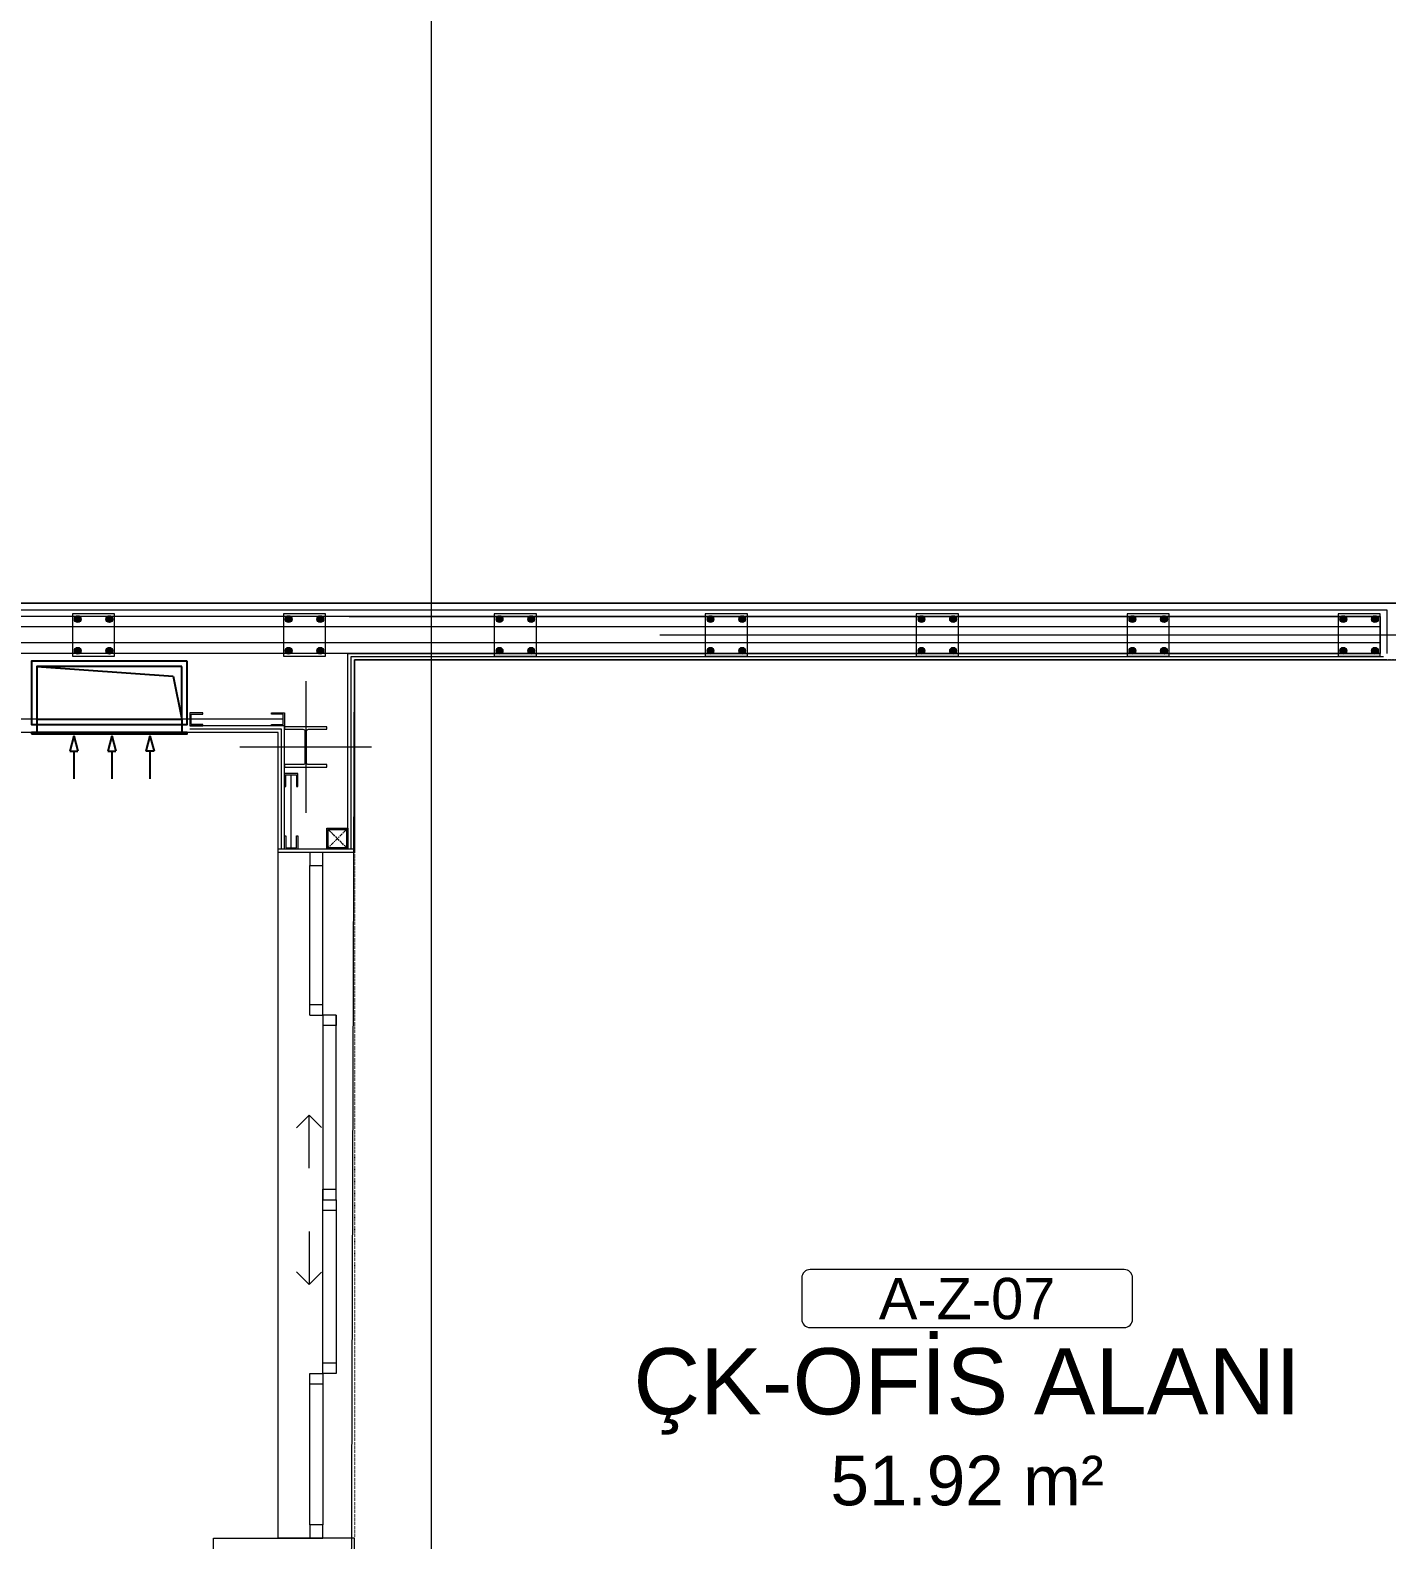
# Model space of a CAD drawing. Header units: centimetres. Extents: x 405464 to 563355, y 50011 to 66875.
# Drawn here: x 513536 to 514051, y 55176 to 55749 of the extents above; entities that cross this region are included whole.
import ezdxf
from ezdxf.enums import TextEntityAlignment as Align

# ---------------------------------------------------------------- set-up
doc = ezdxf.new("R2010")
doc.units = ezdxf.units.CM
for name, pattern in [('CHAIN', [0.3543, 0.2362, -0.0295, 0.0591, -0.0295]), ('DASHDOT', [25.4, 12.7, -6.35, 0, -6.35]), ('DOT', [0.25, 0, -0.25]), ('M00$0$CENTER', [50.8, 31.75, -6.35, 6.35, -6.35])]:
    doc.linetypes.add(name, pattern=pattern)
doc.layers.get('0').update_dxf_attribs({"lineweight": 9})
doc.layers.add('-MH_Ad', color=1, linetype='Continuous', lineweight=9, true_color=0xff0000)
doc.layers.add('DV_alçıpanel_duvar_yeni', color=1, linetype='Continuous', lineweight=20, true_color=0xff0000)
for name, color, linetype, lineweight in [('0-KRCN-MİMARİ-220526', 8, 'Continuous', 9), ('A_Aks', 30, 'DASHDOT', 9), ('A_Pencere Doğrama-Ex', 140, 'Continuous', 15), ('D_Aluminyum', 140, 'Continuous', 18), ('D_Celik_Profil', 10, 'Continuous', 15), ('DV_akustik', 31, 'Continuous', 13), ('DV_Alcipan_Ylt', 93, 'BATTING', 9), ('G_0.09', 254, 'Continuous', 9), ('G_0.13', 145, 'Continuous', 13), ('M00$0$D_Merkez', 51, 'M00$0$CENTER', 13), ('M00$0$D_Profil', 155, 'Continuous', 15), ('M00_Mahal_No$0$MH_Alan', 51, 'Continuous', 9), ('M_DC', 130, 'Continuous', 15), ('MH_Alan', 51, 'Continuous', 9)]:
    doc.layers.add(name, color=color, linetype=linetype, lineweight=lineweight)
doc.layers.add('Em.K - FFU', color=2, linetype='Continuous')
doc.styles.add('M00_Mahal_No$0$Kalin01', font='swissk.ttf')
doc.styles.add('M00_Mahal_No$0$Normal', font='swiss.ttf')
doc.styles.add('MAHAL', font='swissc.ttf')
doc.linetypes.add('BATTING', pattern='A,0.0001,-0.1,[134,ltypeshp.shx,S=0.1,R=0,X=-0.1,Y=0],-0.2,[134,ltypeshp.shx,S=0.1,R=180,X=0.1,Y=0],-0.1', length=0.4001)

# ---------------------------------------------------------------- blocks, each defined once
blk = doc.blocks.new('1_etap')
at = {"color": 8}
for points in [[(-3336, 3192), (-3320, 3192), (-3320, 3208), (-3336, 3208)], [(-3256, 3192), (-3240, 3192), (-3240, 3208), (-3256, 3208)], [(-3176, 3192), (-3160, 3192), (-3160, 3208), (-3176, 3208)], [(-3096, 3192), (-3080, 3192), (-3080, 3208), (-3096, 3208)], [(-3016, 3192), (-3000, 3192), (-3000, 3208), (-3016, 3208)], [(-2936, 3192), (-2920, 3192), (-2920, 3208), (-2936, 3208)], [(-2856, 3192), (-2840, 3192), (-2840, 3208), (-2856, 3208)]]:
    blk.add_lwpolyline(points, close=True, dxfattribs=at)
at = {"color": 8, "ltscale": 40}
blk.add_lwpolyline([(-3231.52, 3118.75), (-3239.52, 3118.75), (-3239.52, 3126.75), (-3231.52, 3126.75)], close=True, dxfattribs=at)
at = {"layer": 'A_Aks', "color": 8, "ltscale": 10}
for points in [[(-3247.52, 3182.5), (-3247.52, 3132.5)], [(-3272.52, 3157.5), (-3222.52, 3157.5)]]:
    blk.add_lwpolyline(points, dxfattribs=at)
at = {"layer": 'D_Aluminyum', "color": 8}
for p, q in [((-3241.02, 3117.5), (-3246.02, 3117.5)), ((-3246.02, 3055.86), (-3246.02, 3112.5)), ((-3241.02, 3055.86), (-3241.02, 3112.5)), ((-3246.02, 3055.86), (-3246.02, 3059.86)), ((-3246.02, 3059.86), (-3241.02, 3059.86)), ((-3246.02, 3055.86), (-3241.02, 3055.86)), ((-3236.02, 3055.86), (-3241.02, 3055.86)), ((-3241.02, 3055.86), (-3241.02, 2985.78)), ((-3236.02, 3051.86), (-3241.02, 3051.86)), ((-3236.02, 2985.78), (-3236.02, 3055.86)), ((-3236.02, 3055.86), (-3236.02, 3051.86)), ((-3246.17, 3017.89), (-3250.97, 3013.1)), ((-3246.17, 2997.81), (-3246.17, 3017.89)), ((-3246.17, 3017.89), (-3241.56, 3013.27)), ((-3241.02, 2985.78), (-3241.02, 2989.78)), ((-3241.02, 2989.78), (-3236.02, 2989.78)), ((-3241.02, 2919.93), (-3241.02, 2985.78)), ((-3241.02, 2985.78), (-3236.02, 2985.78)), ((-3241.02, 2985.78), (-3236.02, 2985.78)), ((-3236.02, 2985.78), (-3236.02, 2919.93)), ((-3236.02, 2985.78), (-3236.02, 2981.78)), ((-3236.02, 2981.78), (-3241.02, 2981.78)), ((-3246.18, 2973.76), (-3246.18, 2953.68)), ((-3246.18, 2953.68), (-3250.97, 2958.47)), ((-3246.18, 2953.68), (-3241.56, 2958.3)), ((-3246.02, 2862.5), (-3246.02, 2919.93)), ((-3246.02, 2919.93), (-3241.02, 2919.93)), ((-3241.02, 2919.93), (-3241.02, 2923.93)), ((-3241.02, 2923.93), (-3236.02, 2923.93)), ((-3241.02, 2919.93), (-3241.02, 2862.5)), ((-3236.02, 2919.93), (-3241.02, 2919.93)), ((-3241.02, 2919.93), (-3241.02, 2915.93)), ((-3241.02, 2915.93), (-3246.02, 2915.93))]:
    blk.add_line(p, q, dxfattribs=at)
for points in [[(-3241.02, 3112.5), (-3241.02, 3117.5), (-3246.02, 3117.5), (-3246.02, 3112.5)], [(-3241.02, 2857.5), (-3241.02, 2862.5), (-3246.02, 2862.5), (-3246.02, 2857.5)]]:
    blk.add_lwpolyline(points, close=True, dxfattribs=at)
at = {"layer": 'D_Celik_Profil', "color": 8}
blk.add_lwpolyline([(-3255.52, 3150.8), (-3255.52, 3149.9), (-3239.52, 3149.9), (-3239.52, 3150.8), (-3246.47, 3150.8, -0.414214), (-3247.22, 3151.55), (-3247.22, 3163.45, -0.414214), (-3246.47, 3164.2), (-3239.52, 3164.2), (-3239.52, 3165.1), (-3255.52, 3165.1), (-3255.52, 3164.2), (-3248.57, 3164.2, -0.414214), (-3247.82, 3163.45), (-3247.82, 3151.55, -0.414214), (-3248.57, 3150.8)], format="xyb", close=True, dxfattribs=at)
at = {"layer": 'DV_akustik', "color": 8}
blk.add_line((-2834.04, 3212), (-3557, 3212), dxfattribs=at)
at = {"layer": 'DV_akustik', "color": 8, "linetype": 'BATTING', "ltscale": 5}
for p, q in [((-3559.5, 3209.5), (-2837.5, 3209.5)), ((-2837.5, 3209.5), (-2837.5, 3193))]:
    blk.add_line(p, q, dxfattribs=at)
at = {"layer": 'DV_Alcipan_Ylt', "color": 8, "ltscale": 5}
for p, q in [((-3256.02, 3168), (-3840.02, 3168)), ((-3253.02, 3119.25), (-3253.02, 3147))]:
    blk.add_line(p, q, dxfattribs=at)
at = {"layer": 'DV_alçıpanel_duvar_yeni', "color": 8}
for p, q in [((-3231.02, 3207), (-2840, 3207)), ((-2840, 3207), (-2840, 3193)), ((-3231.52, 3118.75), (-3231.52, 3193)), ((-3231.52, 3193), (-2840, 3193)), ((-3230.27, 3118.75), (-3230.27, 3191.75)), ((-3230.27, 3191.75), (-2838.75, 3191.75)), ((-2837.5, 3190.5), (-3229.02, 3190.5)), ((-3229.02, 3190.5), (-3229.02, 3117.5)), ((-3255.52, 3165.5), (-3291.52, 3165.5)), ((-3256.77, 3164.25), (-3291.52, 3164.25)), ((-3258.02, 3163), (-3291.52, 3163)), ((-3258.02, 3117.5), (-3258.02, 3163)), ((-3256.77, 3118.75), (-3256.77, 3164.25)), ((-3255.52, 3118.75), (-3255.52, 3165.5)), ((-3229.02, 3118.75), (-3258.02, 3118.75)), ((-3229.02, 3117.5), (-3258.02, 3117.5)), ((-3282.52, 2565.2), (-3282.52, 2857.5)), ((-3282.52, 2857.5), (-3246.02, 2857.5)), ((-3229.02, 2857.5), (-3258.02, 2857.5)), ((-3229.02, 2556), (-3229.02, 2857.5))]:
    blk.add_line(p, q, dxfattribs=at)
at = {"layer": 'DV_alçıpanel_duvar_yeni', "color": 8, "linetype": 'DOT'}
for p, q in [((-2577.5, 3190.5), (-2837.5, 3190.5)), ((-3258.02, 2857.5), (-3258.02, 3117.5)), ((-3229.02, 3117.5), (-3229.02, 2857.5))]:
    blk.add_line(p, q, dxfattribs=at)
at = {"layer": 'Em.K - FFU', "color": 8}
for p, q in [((-3349.52, 3188), (-3297.79, 3184.39)), ((-3297.79, 3184.39), (-3294.52, 3168)), ((-3349.52, 3168), (-3349.52, 3163)), ((-3294.52, 3168), (-3294.52, 3163)), ((-3351.52, 3163), (-3292.52, 3163)), ((-3351.52, 3162.5), (-3292.52, 3162.5)), ((-3335.45, 3161.68), (-3336.99, 3155.92)), ((-3335.45, 3161.68), (-3333.9, 3155.92)), ((-3321.02, 3161.68), (-3322.57, 3155.92)), ((-3321.02, 3161.68), (-3319.48, 3155.92)), ((-3306.6, 3161.68), (-3308.14, 3155.92)), ((-3306.6, 3161.68), (-3305.06, 3155.92)), ((-3336.99, 3155.92), (-3333.9, 3155.92)), ((-3335.45, 3155.92), (-3335.45, 3145.37)), ((-3322.57, 3155.92), (-3319.48, 3155.92)), ((-3321.02, 3155.92), (-3321.02, 3145.37)), ((-3305.06, 3155.92), (-3308.14, 3155.92)), ((-3306.6, 3155.92), (-3306.6, 3145.37))]:
    blk.add_line(p, q, dxfattribs=at)
for points in [[(-3292.52, 3190), (-3351.52, 3190), (-3351.52, 3166), (-3292.52, 3166)], [(-3294.52, 3188), (-3349.52, 3188), (-3349.52, 3168), (-3294.52, 3168)], [(-3351.52, 3162.5), (-3292.52, 3162.5), (-3292.52, 3163), (-3351.52, 3163)]]:
    blk.add_lwpolyline(points, close=True, dxfattribs=at)
at = {"layer": 'G_0.09', "color": 8}
for p, q in [((-3335.17, 3206), (-3334.59, 3207.01)), ((-3334.59, 3204.99), (-3335.17, 3206)), ((-3334.59, 3207.01), (-3333.41, 3207.01)), ((-3333.41, 3207.01), (-3332.83, 3206)), ((-3332.83, 3206), (-3333.41, 3204.99)), ((-3322.59, 3207.01), (-3323.17, 3206)), ((-3323.17, 3206), (-3322.59, 3204.99)), ((-3321.41, 3207.01), (-3322.59, 3207.01)), ((-3320.83, 3206), (-3321.41, 3207.01)), ((-3321.41, 3204.99), (-3320.83, 3206)), ((-3255.17, 3206), (-3254.59, 3207.01)), ((-3254.59, 3204.99), (-3255.17, 3206)), ((-3254.59, 3207.01), (-3253.41, 3207.01)), ((-3253.41, 3207.01), (-3252.83, 3206)), ((-3252.83, 3206), (-3253.41, 3204.99)), ((-3242.59, 3207.01), (-3243.17, 3206)), ((-3243.17, 3206), (-3242.59, 3204.99)), ((-3241.41, 3207.01), (-3242.59, 3207.01)), ((-3240.83, 3206), (-3241.41, 3207.01)), ((-3241.41, 3204.99), (-3240.83, 3206)), ((-3175.17, 3206), (-3174.59, 3207.01)), ((-3174.59, 3204.99), (-3175.17, 3206)), ((-3174.59, 3207.01), (-3173.41, 3207.01)), ((-3173.41, 3207.01), (-3172.83, 3206)), ((-3172.83, 3206), (-3173.41, 3204.99)), ((-3162.59, 3207.01), (-3163.17, 3206)), ((-3163.17, 3206), (-3162.59, 3204.99)), ((-3161.41, 3207.01), (-3162.59, 3207.01)), ((-3160.83, 3206), (-3161.41, 3207.01)), ((-3161.41, 3204.99), (-3160.83, 3206)), ((-3095.17, 3206), (-3094.59, 3207.01)), ((-3094.59, 3204.99), (-3095.17, 3206)), ((-3094.59, 3207.01), (-3093.41, 3207.01)), ((-3093.41, 3207.01), (-3092.83, 3206)), ((-3092.83, 3206), (-3093.41, 3204.99)), ((-3082.59, 3207.01), (-3083.17, 3206)), ((-3083.17, 3206), (-3082.59, 3204.99)), ((-3081.41, 3207.01), (-3082.59, 3207.01)), ((-3080.83, 3206), (-3081.41, 3207.01)), ((-3081.41, 3204.99), (-3080.83, 3206)), ((-3015.17, 3206), (-3014.59, 3207.01)), ((-3014.59, 3204.99), (-3015.17, 3206)), ((-3014.59, 3207.01), (-3013.41, 3207.01)), ((-3013.41, 3207.01), (-3012.83, 3206)), ((-3012.83, 3206), (-3013.41, 3204.99)), ((-3002.59, 3207.01), (-3003.17, 3206)), ((-3003.17, 3206), (-3002.59, 3204.99)), ((-3001.41, 3207.01), (-3002.59, 3207.01)), ((-3000.83, 3206), (-3001.41, 3207.01)), ((-3001.41, 3204.99), (-3000.83, 3206)), ((-2935.17, 3206), (-2934.59, 3207.01)), ((-2934.59, 3204.99), (-2935.17, 3206)), ((-2934.59, 3207.01), (-2933.41, 3207.01)), ((-2933.41, 3207.01), (-2932.83, 3206)), ((-2932.83, 3206), (-2933.41, 3204.99)), ((-2922.59, 3207.01), (-2923.17, 3206)), ((-2923.17, 3206), (-2922.59, 3204.99)), ((-2921.41, 3207.01), (-2922.59, 3207.01)), ((-2920.83, 3206), (-2921.41, 3207.01)), ((-2921.41, 3204.99), (-2920.83, 3206)), ((-2855.17, 3206), (-2854.59, 3207.01)), ((-2854.59, 3204.99), (-2855.17, 3206)), ((-2854.59, 3207.01), (-2853.41, 3207.01)), ((-2853.41, 3207.01), (-2852.83, 3206)), ((-2852.83, 3206), (-2853.41, 3204.99)), ((-2842.59, 3207.01), (-2843.17, 3206)), ((-2843.17, 3206), (-2842.59, 3204.99)), ((-2841.41, 3207.01), (-2842.59, 3207.01)), ((-2840.83, 3206), (-2841.41, 3207.01)), ((-2841.41, 3204.99), (-2840.83, 3206)), ((-3333.41, 3204.99), (-3334.59, 3204.99)), ((-3322.59, 3204.99), (-3321.41, 3204.99)), ((-3253.41, 3204.99), (-3254.59, 3204.99)), ((-3242.59, 3204.99), (-3241.41, 3204.99)), ((-3173.41, 3204.99), (-3174.59, 3204.99)), ((-3162.59, 3204.99), (-3161.41, 3204.99)), ((-3093.41, 3204.99), (-3094.59, 3204.99)), ((-3082.59, 3204.99), (-3081.41, 3204.99)), ((-3013.41, 3204.99), (-3014.59, 3204.99)), ((-3002.59, 3204.99), (-3001.41, 3204.99)), ((-2933.41, 3204.99), (-2934.59, 3204.99)), ((-2922.59, 3204.99), (-2921.41, 3204.99)), ((-2853.41, 3204.99), (-2854.59, 3204.99)), ((-2842.59, 3204.99), (-2841.41, 3204.99)), ((-3334.59, 3195.01), (-3335.17, 3194)), ((-3333.41, 3195.01), (-3334.59, 3195.01)), ((-3332.83, 3194), (-3333.41, 3195.01)), ((-3323.17, 3194), (-3322.59, 3195.01)), ((-3322.59, 3195.01), (-3321.41, 3195.01)), ((-3321.41, 3195.01), (-3320.83, 3194)), ((-3254.59, 3195.01), (-3255.17, 3194)), ((-3253.41, 3195.01), (-3254.59, 3195.01)), ((-3252.83, 3194), (-3253.41, 3195.01)), ((-3243.17, 3194), (-3242.59, 3195.01)), ((-3242.59, 3195.01), (-3241.41, 3195.01)), ((-3241.41, 3195.01), (-3240.83, 3194)), ((-3174.59, 3195.01), (-3175.17, 3194)), ((-3173.41, 3195.01), (-3174.59, 3195.01)), ((-3172.83, 3194), (-3173.41, 3195.01)), ((-3163.17, 3194), (-3162.59, 3195.01)), ((-3162.59, 3195.01), (-3161.41, 3195.01)), ((-3161.41, 3195.01), (-3160.83, 3194)), ((-3094.59, 3195.01), (-3095.17, 3194)), ((-3093.41, 3195.01), (-3094.59, 3195.01)), ((-3092.83, 3194), (-3093.41, 3195.01)), ((-3083.17, 3194), (-3082.59, 3195.01)), ((-3082.59, 3195.01), (-3081.41, 3195.01)), ((-3081.41, 3195.01), (-3080.83, 3194)), ((-3014.59, 3195.01), (-3015.17, 3194)), ((-3013.41, 3195.01), (-3014.59, 3195.01)), ((-3012.83, 3194), (-3013.41, 3195.01)), ((-3003.17, 3194), (-3002.59, 3195.01)), ((-3002.59, 3195.01), (-3001.41, 3195.01)), ((-3001.41, 3195.01), (-3000.83, 3194)), ((-2934.59, 3195.01), (-2935.17, 3194)), ((-2933.41, 3195.01), (-2934.59, 3195.01)), ((-2932.83, 3194), (-2933.41, 3195.01)), ((-2923.17, 3194), (-2922.59, 3195.01)), ((-2922.59, 3195.01), (-2921.41, 3195.01)), ((-2921.41, 3195.01), (-2920.83, 3194)), ((-2854.59, 3195.01), (-2855.17, 3194)), ((-2853.41, 3195.01), (-2854.59, 3195.01)), ((-2852.83, 3194), (-2853.41, 3195.01)), ((-2843.17, 3194), (-2842.59, 3195.01)), ((-2842.59, 3195.01), (-2841.41, 3195.01)), ((-2841.41, 3195.01), (-2840.83, 3194)), ((-3335.17, 3194), (-3334.59, 3192.99)), ((-3334.59, 3192.99), (-3333.41, 3192.99)), ((-3333.41, 3192.99), (-3332.83, 3194)), ((-3322.59, 3192.99), (-3323.17, 3194)), ((-3321.41, 3192.99), (-3322.59, 3192.99)), ((-3320.83, 3194), (-3321.41, 3192.99)), ((-3255.17, 3194), (-3254.59, 3192.99)), ((-3254.59, 3192.99), (-3253.41, 3192.99)), ((-3253.41, 3192.99), (-3252.83, 3194)), ((-3242.59, 3192.99), (-3243.17, 3194)), ((-3241.41, 3192.99), (-3242.59, 3192.99)), ((-3240.83, 3194), (-3241.41, 3192.99)), ((-3175.17, 3194), (-3174.59, 3192.99)), ((-3174.59, 3192.99), (-3173.41, 3192.99)), ((-3173.41, 3192.99), (-3172.83, 3194)), ((-3162.59, 3192.99), (-3163.17, 3194)), ((-3161.41, 3192.99), (-3162.59, 3192.99)), ((-3160.83, 3194), (-3161.41, 3192.99)), ((-3095.17, 3194), (-3094.59, 3192.99)), ((-3094.59, 3192.99), (-3093.41, 3192.99)), ((-3093.41, 3192.99), (-3092.83, 3194)), ((-3082.59, 3192.99), (-3083.17, 3194)), ((-3081.41, 3192.99), (-3082.59, 3192.99)), ((-3080.83, 3194), (-3081.41, 3192.99)), ((-3015.17, 3194), (-3014.59, 3192.99)), ((-3014.59, 3192.99), (-3013.41, 3192.99)), ((-3013.41, 3192.99), (-3012.83, 3194)), ((-3002.59, 3192.99), (-3003.17, 3194)), ((-3001.41, 3192.99), (-3002.59, 3192.99)), ((-3000.83, 3194), (-3001.41, 3192.99)), ((-2935.17, 3194), (-2934.59, 3192.99)), ((-2934.59, 3192.99), (-2933.41, 3192.99)), ((-2933.41, 3192.99), (-2932.83, 3194)), ((-2922.59, 3192.99), (-2923.17, 3194)), ((-2921.41, 3192.99), (-2922.59, 3192.99)), ((-2920.83, 3194), (-2921.41, 3192.99)), ((-2855.17, 3194), (-2854.59, 3192.99)), ((-2854.59, 3192.99), (-2853.41, 3192.99)), ((-2853.41, 3192.99), (-2852.83, 3194)), ((-2842.59, 3192.99), (-2843.17, 3194)), ((-2841.41, 3192.99), (-2842.59, 3192.99)), ((-2840.83, 3194), (-2841.41, 3192.99))]:
    blk.add_line(p, q, dxfattribs=at)
at = {"layer": 'G_0.09', "color": 8, "linetype": 'CHAIN', "ltscale": 3}
for p, q in [((-3332.83, 3206), (-3335.17, 3206)), ((-3334, 3207.01), (-3334, 3204.99)), ((-3323.17, 3206), (-3320.83, 3206)), ((-3322, 3207.01), (-3322, 3204.99)), ((-3252.83, 3206), (-3255.17, 3206)), ((-3254, 3207.01), (-3254, 3204.99)), ((-3243.17, 3206), (-3240.83, 3206)), ((-3242, 3207.01), (-3242, 3204.99)), ((-3172.83, 3206), (-3175.17, 3206)), ((-3174, 3207.01), (-3174, 3204.99)), ((-3163.17, 3206), (-3160.83, 3206)), ((-3162, 3207.01), (-3162, 3204.99)), ((-3092.83, 3206), (-3095.17, 3206)), ((-3094, 3207.01), (-3094, 3204.99)), ((-3083.17, 3206), (-3080.83, 3206)), ((-3082, 3207.01), (-3082, 3204.99)), ((-3012.83, 3206), (-3015.17, 3206)), ((-3014, 3207.01), (-3014, 3204.99)), ((-3003.17, 3206), (-3000.83, 3206)), ((-3002, 3207.01), (-3002, 3204.99)), ((-2932.83, 3206), (-2935.17, 3206)), ((-2934, 3207.01), (-2934, 3204.99)), ((-2923.17, 3206), (-2920.83, 3206)), ((-2922, 3207.01), (-2922, 3204.99)), ((-2852.83, 3206), (-2855.17, 3206)), ((-2854, 3207.01), (-2854, 3204.99)), ((-2843.17, 3206), (-2840.83, 3206)), ((-2842, 3207.01), (-2842, 3204.99)), ((-3334, 3192.99), (-3334, 3195.01)), ((-3322, 3192.99), (-3322, 3195.01)), ((-3254, 3192.99), (-3254, 3195.01)), ((-3242, 3192.99), (-3242, 3195.01)), ((-3174, 3192.99), (-3174, 3195.01)), ((-3162, 3192.99), (-3162, 3195.01)), ((-3094, 3192.99), (-3094, 3195.01)), ((-3082, 3192.99), (-3082, 3195.01)), ((-3014, 3192.99), (-3014, 3195.01)), ((-3002, 3192.99), (-3002, 3195.01)), ((-2934, 3192.99), (-2934, 3195.01)), ((-2922, 3192.99), (-2922, 3195.01)), ((-2854, 3192.99), (-2854, 3195.01)), ((-2842, 3192.99), (-2842, 3195.01)), ((-3332.83, 3194), (-3335.17, 3194)), ((-3323.17, 3194), (-3320.83, 3194)), ((-3252.83, 3194), (-3255.17, 3194)), ((-3243.17, 3194), (-3240.83, 3194)), ((-3172.83, 3194), (-3175.17, 3194)), ((-3163.17, 3194), (-3160.83, 3194)), ((-3092.83, 3194), (-3095.17, 3194)), ((-3083.17, 3194), (-3080.83, 3194)), ((-3012.83, 3194), (-3015.17, 3194)), ((-3003.17, 3194), (-3000.83, 3194)), ((-2932.83, 3194), (-2935.17, 3194)), ((-2923.17, 3194), (-2920.83, 3194)), ((-2852.83, 3194), (-2855.17, 3194)), ((-2843.17, 3194), (-2840.83, 3194))]:
    blk.add_line(p, q, dxfattribs=at)
at = {"layer": 'G_0.09', "color": 8}
for centre, radius in [((-3334, 3206), 1.28), ((-3334, 3206), 0.917), ((-3334, 3206), 0.9), ((-3334, 3206), 0.693), ((-3334, 3206), 0.64), ((-3334, 3206), 0.539), ((-3322, 3206), 1.28), ((-3322, 3206), 0.917), ((-3322, 3206), 0.9), ((-3322, 3206), 0.693), ((-3322, 3206), 0.64), ((-3322, 3206), 0.539), ((-3254, 3206), 1.28), ((-3254, 3206), 0.917), ((-3254, 3206), 0.9), ((-3254, 3206), 0.693), ((-3254, 3206), 0.64), ((-3254, 3206), 0.539), ((-3242, 3206), 1.28), ((-3242, 3206), 0.917), ((-3242, 3206), 0.9), ((-3242, 3206), 0.693), ((-3242, 3206), 0.64), ((-3242, 3206), 0.539), ((-3174, 3206), 1.28), ((-3174, 3206), 0.917), ((-3174, 3206), 0.9), ((-3174, 3206), 0.693), ((-3174, 3206), 0.64), ((-3174, 3206), 0.539), ((-3162, 3206), 1.28), ((-3162, 3206), 0.917), ((-3162, 3206), 0.9), ((-3162, 3206), 0.693), ((-3162, 3206), 0.64), ((-3162, 3206), 0.539), ((-3094, 3206), 1.28), ((-3094, 3206), 0.917), ((-3094, 3206), 0.9), ((-3094, 3206), 0.693), ((-3094, 3206), 0.64), ((-3094, 3206), 0.539), ((-3082, 3206), 1.28), ((-3082, 3206), 0.917), ((-3082, 3206), 0.9), ((-3082, 3206), 0.693), ((-3082, 3206), 0.64), ((-3082, 3206), 0.539), ((-3014, 3206), 1.28), ((-3014, 3206), 0.917), ((-3014, 3206), 0.9), ((-3014, 3206), 0.693), ((-3014, 3206), 0.64), ((-3014, 3206), 0.539), ((-3002, 3206), 1.28), ((-3002, 3206), 0.917), ((-3002, 3206), 0.9), ((-3002, 3206), 0.693), ((-3002, 3206), 0.64), ((-3002, 3206), 0.539), ((-2934, 3206), 1.28), ((-2934, 3206), 0.917), ((-2934, 3206), 0.9), ((-2934, 3206), 0.693), ((-2934, 3206), 0.64), ((-2934, 3206), 0.539), ((-2922, 3206), 1.28), ((-2922, 3206), 0.917), ((-2922, 3206), 0.9), ((-2922, 3206), 0.693), ((-2922, 3206), 0.64), ((-2922, 3206), 0.539), ((-2854, 3206), 1.28), ((-2854, 3206), 0.917), ((-2854, 3206), 0.9), ((-2854, 3206), 0.693), ((-2854, 3206), 0.64), ((-2854, 3206), 0.539), ((-2842, 3206), 1.28), ((-2842, 3206), 0.917), ((-2842, 3206), 0.9), ((-2842, 3206), 0.693), ((-2842, 3206), 0.64), ((-2842, 3206), 0.539), ((-3334, 3194), 1.28), ((-3334, 3194), 0.917), ((-3334, 3194), 0.9), ((-3334, 3194), 0.693), ((-3334, 3194), 0.64), ((-3334, 3194), 0.539), ((-3322, 3194), 1.28), ((-3322, 3194), 0.917), ((-3322, 3194), 0.9), ((-3322, 3194), 0.693), ((-3322, 3194), 0.64), ((-3322, 3194), 0.539), ((-3254, 3194), 1.28), ((-3254, 3194), 0.917), ((-3254, 3194), 0.9), ((-3254, 3194), 0.693), ((-3254, 3194), 0.64), ((-3254, 3194), 0.539), ((-3242, 3194), 1.28), ((-3242, 3194), 0.917), ((-3242, 3194), 0.9), ((-3242, 3194), 0.693), ((-3242, 3194), 0.64), ((-3242, 3194), 0.539), ((-3174, 3194), 1.28), ((-3174, 3194), 0.917), ((-3174, 3194), 0.9), ((-3174, 3194), 0.693), ((-3174, 3194), 0.64), ((-3174, 3194), 0.539), ((-3162, 3194), 1.28), ((-3162, 3194), 0.917), ((-3162, 3194), 0.9), ((-3162, 3194), 0.693), ((-3162, 3194), 0.64), ((-3162, 3194), 0.539), ((-3094, 3194), 1.28), ((-3094, 3194), 0.917), ((-3094, 3194), 0.9), ((-3094, 3194), 0.693), ((-3094, 3194), 0.64), ((-3094, 3194), 0.539), ((-3082, 3194), 1.28), ((-3082, 3194), 0.917), ((-3082, 3194), 0.9), ((-3082, 3194), 0.693), ((-3082, 3194), 0.64), ((-3082, 3194), 0.539), ((-3014, 3194), 1.28), ((-3014, 3194), 0.917), ((-3014, 3194), 0.9), ((-3014, 3194), 0.693), ((-3014, 3194), 0.64), ((-3014, 3194), 0.539), ((-3002, 3194), 1.28), ((-3002, 3194), 0.917), ((-3002, 3194), 0.9), ((-3002, 3194), 0.693), ((-3002, 3194), 0.64), ((-3002, 3194), 0.539), ((-2934, 3194), 1.28), ((-2934, 3194), 0.917), ((-2934, 3194), 0.9), ((-2934, 3194), 0.693), ((-2934, 3194), 0.64), ((-2934, 3194), 0.539), ((-2922, 3194), 1.28), ((-2922, 3194), 0.917), ((-2922, 3194), 0.9), ((-2922, 3194), 0.693), ((-2922, 3194), 0.64), ((-2922, 3194), 0.539), ((-2854, 3194), 1.28), ((-2854, 3194), 0.917), ((-2854, 3194), 0.9), ((-2854, 3194), 0.693), ((-2854, 3194), 0.64), ((-2854, 3194), 0.539), ((-2842, 3194), 1.28), ((-2842, 3194), 0.917), ((-2842, 3194), 0.9), ((-2842, 3194), 0.693), ((-2842, 3194), 0.64), ((-2842, 3194), 0.539)]:
    blk.add_circle(centre, radius, dxfattribs=at)
at = {"layer": 'G_0.09', "color": 8, "linetype": 'Continuous'}
for centre, start, end in [((-3334, 3206), 72, 252), ((-3334, 3206), 72, 252), ((-3334, 3206), 252, 72), ((-3334, 3206), 252, 72), ((-3322, 3206), 108, 288), ((-3322, 3206), 108, 288), ((-3322, 3206), 288, 108), ((-3322, 3206), 288, 108), ((-3254, 3206), 72, 252), ((-3254, 3206), 72, 252), ((-3254, 3206), 252, 72), ((-3254, 3206), 252, 72), ((-3242, 3206), 108, 288), ((-3242, 3206), 108, 288), ((-3242, 3206), 288, 108), ((-3242, 3206), 288, 108), ((-3174, 3206), 72, 252), ((-3174, 3206), 72, 252), ((-3174, 3206), 252, 72), ((-3174, 3206), 252, 72), ((-3162, 3206), 108, 288), ((-3162, 3206), 108, 288), ((-3162, 3206), 288, 108), ((-3162, 3206), 288, 108), ((-3094, 3206), 72, 252), ((-3094, 3206), 72, 252), ((-3094, 3206), 252, 72), ((-3094, 3206), 252, 72), ((-3082, 3206), 108, 288), ((-3082, 3206), 108, 288), ((-3082, 3206), 288, 108), ((-3082, 3206), 288, 108), ((-3014, 3206), 72, 252), ((-3014, 3206), 72, 252), ((-3014, 3206), 252, 72), ((-3014, 3206), 252, 72), ((-3002, 3206), 108, 288), ((-3002, 3206), 108, 288), ((-3002, 3206), 288, 108), ((-3002, 3206), 288, 108), ((-2934, 3206), 72, 252), ((-2934, 3206), 72, 252), ((-2934, 3206), 252, 72), ((-2934, 3206), 252, 72), ((-2922, 3206), 108, 288), ((-2922, 3206), 108, 288), ((-2922, 3206), 288, 108), ((-2922, 3206), 288, 108), ((-2854, 3206), 72, 252), ((-2854, 3206), 72, 252), ((-2854, 3206), 252, 72), ((-2854, 3206), 252, 72), ((-2842, 3206), 108, 288), ((-2842, 3206), 108, 288), ((-2842, 3206), 288, 108), ((-2842, 3206), 288, 108), ((-3334, 3194), 108, 288), ((-3334, 3194), 108, 288), ((-3334, 3194), 288, 108), ((-3334, 3194), 288, 108), ((-3322, 3194), 72, 252), ((-3322, 3194), 72, 252), ((-3322, 3194), 252, 72), ((-3322, 3194), 252, 72), ((-3254, 3194), 108, 288), ((-3254, 3194), 108, 288), ((-3254, 3194), 288, 108), ((-3254, 3194), 288, 108), ((-3242, 3194), 72, 252), ((-3242, 3194), 72, 252), ((-3242, 3194), 252, 72), ((-3242, 3194), 252, 72), ((-3174, 3194), 108, 288), ((-3174, 3194), 108, 288), ((-3174, 3194), 288, 108), ((-3174, 3194), 288, 108), ((-3162, 3194), 72, 252), ((-3162, 3194), 72, 252), ((-3162, 3194), 252, 72), ((-3162, 3194), 252, 72), ((-3094, 3194), 108, 288), ((-3094, 3194), 108, 288), ((-3094, 3194), 288, 108), ((-3094, 3194), 288, 108), ((-3082, 3194), 72, 252), ((-3082, 3194), 72, 252), ((-3082, 3194), 252, 72), ((-3082, 3194), 252, 72), ((-3014, 3194), 108, 288), ((-3014, 3194), 108, 288), ((-3014, 3194), 288, 108), ((-3014, 3194), 288, 108), ((-3002, 3194), 72, 252), ((-3002, 3194), 72, 252), ((-3002, 3194), 252, 72), ((-3002, 3194), 252, 72), ((-2934, 3194), 108, 288), ((-2934, 3194), 108, 288), ((-2934, 3194), 288, 108), ((-2934, 3194), 288, 108), ((-2922, 3194), 72, 252), ((-2922, 3194), 72, 252), ((-2922, 3194), 252, 72), ((-2922, 3194), 252, 72), ((-2854, 3194), 108, 288), ((-2854, 3194), 108, 288), ((-2854, 3194), 288, 108), ((-2854, 3194), 288, 108), ((-2842, 3194), 72, 252), ((-2842, 3194), 72, 252), ((-2842, 3194), 252, 72), ((-2842, 3194), 252, 72)]:
    blk.add_arc(centre, 0.72, start, end, dxfattribs=at)
at = {"layer": 'G_0.09', "color": 8}
for centre, start, end in [((-3334, 3206), 100, 10), ((-3322, 3206), 170, 80), ((-3254, 3206), 100, 10), ((-3242, 3206), 170, 80), ((-3174, 3206), 100, 10), ((-3162, 3206), 170, 80), ((-3094, 3206), 100, 10), ((-3082, 3206), 170, 80), ((-3014, 3206), 100, 10), ((-3002, 3206), 170, 80), ((-2934, 3206), 100, 10), ((-2922, 3206), 170, 80), ((-2854, 3206), 100, 10), ((-2842, 3206), 170, 80), ((-3334, 3194), 350, 260), ((-3322, 3194), 280, 190), ((-3254, 3194), 350, 260), ((-3242, 3194), 280, 190), ((-3174, 3194), 350, 260), ((-3162, 3194), 280, 190), ((-3094, 3194), 350, 260), ((-3082, 3194), 280, 190), ((-3014, 3194), 350, 260), ((-3002, 3194), 280, 190), ((-2934, 3194), 350, 260), ((-2922, 3194), 280, 190), ((-2854, 3194), 350, 260), ((-2842, 3194), 280, 190)]:
    blk.add_arc(centre, 0.64, start, end, dxfattribs=at)
at = {"layer": 'G_0.13', "color": 8}
for p, q in [((-2840, 3207), (-3566, 3207)), ((-2840, 3203), (-3566, 3203)), ((-2840, 3197), (-3566, 3197)), ((-2840, 3193), (-3566, 3193))]:
    blk.add_line(p, q, dxfattribs=at)
at = {"layer": 'M00$0$D_Merkez', "color": 8, "ltscale": 0.015}
for points in [[(-3231.52, 3118.75), (-3239.52, 3126.75)], [(-3239.52, 3118.75), (-3231.52, 3126.75)]]:
    blk.add_lwpolyline(points, dxfattribs=at)
at = {"layer": 'M00$0$D_Profil', "color": 8, "ltscale": 40}
blk.add_lwpolyline([(-3232.02, 3119.25), (-3239.02, 3119.25), (-3239.02, 3126.25), (-3232.02, 3126.25)], close=True, dxfattribs=at)
at = {"layer": 'M_DC', "color": 8, "lineweight": -2}
for points in [[(-3286.53, 3170), (-3286.53, 3170.5), (-3291.52, 3170.5), (-3291.52, 3165.5), (-3286.53, 3165.5), (-3286.53, 3166), (-3291.02, 3166), (-3291.02, 3170)], [(-3260.52, 3170), (-3260.52, 3170.5), (-3255.52, 3170.5), (-3255.52, 3165.5), (-3260.52, 3165.5), (-3260.52, 3166), (-3256.02, 3166), (-3256.02, 3170)], [(-3251.02, 3142.5), (-3250.52, 3142.5), (-3250.52, 3147.5), (-3255.52, 3147.5), (-3255.52, 3142.5), (-3255.02, 3142.5), (-3255.02, 3147), (-3251.02, 3147)], [(-3251.02, 3123.75), (-3250.52, 3123.75), (-3250.52, 3118.75), (-3255.52, 3118.75), (-3255.52, 3123.75), (-3255.02, 3123.75), (-3255.02, 3119.25), (-3251.02, 3119.25)]]:
    blk.add_lwpolyline(points, close=True, dxfattribs=at)
at = {"color": 8, "linetype": 'ByBlock', "lineweight": -2}
for tag, height, style, p in [('MAHALNO', 15.68, 'M00_Mahal_No$0$Kalin01', (-1403.52, 5183, -22.72)), ('MAHALADI', 25.09, 'M00_Mahal_No$0$Normal', (-1403.52, 5151.64, -22.72)), ('MAHALNO', 9.8, 'M00_Mahal_No$0$Kalin01', (-1049.84, 5038.22)), ('MAHALADI', 15.68, 'M00_Mahal_No$0$Normal', (-1049.84, 5018.62)), ('MAHALNO', 19.6, 'M00_Mahal_No$0$Kalin01', (585.19, 4515.87)), ('MAHALADI', 31.36, 'M00_Mahal_No$0$Normal', (585.19, 4476.67)), ('MAHALNO', 19.6, 'M00_Mahal_No$0$Kalin01', (543.65, 3917.94)), ('MAHALADI', 31.36, 'M00_Mahal_No$0$Normal', (543.65, 3878.74)), ('MAHALNO', 19.6, 'M00_Mahal_No$0$Kalin01', (175.42, 3438.17)), ('MAHALADI', 31.36, 'M00_Mahal_No$0$Normal', (175.42, 3398.97)), ('MAHALNO', 15.68, 'M00_Mahal_No$0$Kalin01', (662.5, 3278.68)), ('MAHALADI', 25.09, 'M00_Mahal_No$0$Normal', (662.5, 3247.32)), ('MAHALNO', 9.8, 'M00_Mahal_No$0$Kalin01', (928.42, 2524.93)), ('MAHALADI', 15.68, 'M00_Mahal_No$0$Normal', (928.42, 2505.33)), ('MAHALNO', 19.6, 'M00_Mahal_No$0$Kalin01', (683.01, 1295.87)), ('MAHALADI', 31.36, 'M00_Mahal_No$0$Normal', (683.01, 1256.67))]:
    blk.add_attdef(tag, text='', height=height, dxfattribs=dict(at, style=style)).set_placement(p, align=Align.MIDDLE_CENTER)
at = {"layer": 'A_Pencere Doğrama-Ex', "color": 8, "style": 'MAHAL'}
for p in [(163.41, 4608.46), (585.7, 4362.45), (584.07, 3781.1), (404.74, 3207.04), (477.62, 2356.77), (647.13, 1093.28), (160.83, 91.11)]:
    blk.add_attdef('KOT', p, '', height=10, dxfattribs=at)
at = {"layer": 'M00_Mahal_No$0$MH_Alan', "color": 8, "style": 'M00_Mahal_No$0$Normal'}
for height, p in [(25.09, (-1403.52, 5114.01, -22.72)), (15.68, (-1049.84, 4995.1)), (31.36, (585.19, 4429.63)), (31.36, (543.65, 3831.7)), (31.36, (175.42, 3351.93)), (25.09, (662.5, 3209.69)), (15.68, (928.42, 2481.81)), (31.36, (683.01, 1209.63))]:
    blk.add_attdef('ALAN', text='', height=height, dxfattribs=at).set_placement(p, align=Align.MIDDLE_CENTER)
blk = doc.blocks.new('a_aks')
at = {"layer": 'A_Aks', "color": 8, "ltscale": 200}
for p, q in [((9330, 5308.05), (9330, -831.11)), ((-743.44, 3257), (12633.63, 3257))]:
    blk.add_line(p, q, dxfattribs=at)
blk = doc.blocks.new('mimari_yeni_durum')
at = {"layer": 'A_Aks', "color": 8}
blk.add_blockref('a_aks', (0, 0), dxfattribs=at)
blk = doc.blocks.new('M00_Mahal_No$0$MHL')
at = {"color": 0, "linetype": 'ByBlock', "lineweight": -2}
blk.add_lwpolyline([(-100, -5), (-100, -30, 0.414214), (-95, -35), (95, -35, 0.414214), (100, -30), (100, -5, 0.414214), (95, 0), (-95, 0, 0.414214)], format="xyb", close=True, dxfattribs=at)
for tag, height, style, p in [('MAHALNO', 25, 'M00_Mahal_No$0$Kalin01', (0, -17.5)), ('MAHALADI', 40, 'M00_Mahal_No$0$Normal', (0, -67.5))]:
    blk.add_attdef(tag, text='', height=height, dxfattribs=dict(at, style=style)).set_placement(p, align=Align.MIDDLE_CENTER)
at = {"layer": 'M00_Mahal_No$0$MH_Alan', "style": 'M00_Mahal_No$0$Normal'}
blk.add_attdef('ALAN', text='', height=40, dxfattribs=at).set_placement((0, -127.5), align=Align.MIDDLE_CENTER)
blk = doc.blocks.new('A$C17b1b0ad')
at = {"layer": 'MH_Alan', "color": 8}
blk.add_lwpolyline([(8678.53, 4831), (8678.53, 3274.5), (8837, 3274.5), (8837, 3292), (8973, 3292), (8973, 3269), (10102.5, 3269), (10102.5, 3294), (10115, 3294), (10115, 4826)], dxfattribs=at)
for points in [[(9300.98, 3247.5), (10102.5, 3247.5), (10102.5, 3220), (10118.98, 3220), (10118.98, 2613), (9298.98, 2613)], [(8716.48, 2622.2), (9247.48, 2622.2), (9247.48, 2914.5), (9271.98, 2914.5), (9271.98, 3220), (8691.98, 3220), (8691.98, 2914.5), (8716.48, 2914.5)]]:
    blk.add_lwpolyline(points, close=True, dxfattribs=at)
at = {"layer": '-MH_Ad', "color": 8}
ref = blk.add_blockref('M00_Mahal_No$0$MHL', (9533.33, 3016.33), dxfattribs=dict(at, xscale=0.6272, yscale=0.6272, zscale=0.6272))
ref.add_attrib('MAHALNO', 'A-Z-07', dxfattribs={"layer": '0', "color": 0, "linetype": 'ByBlock', "lineweight": -2, "height": 15.68, "style": 'M00_Mahal_No$0$Kalin01'}).set_placement((9533.33, 3005.35), align=Align.MIDDLE_CENTER)
ref.add_attrib('MAHALADI', 'ÇK-OFİS ALANI', dxfattribs={"layer": '0', "color": 0, "linetype": 'ByBlock', "lineweight": -2, "height": 25.088, "style": 'M00_Mahal_No$0$Normal'}).set_placement((9533.33, 2973.99), align=Align.MIDDLE_CENTER)
ref.add_attrib('ALAN', '51.92 m²', dxfattribs={"layer": 'M00_Mahal_No$0$MH_Alan', "height": 18.816, "style": 'M00_Mahal_No$0$Normal'}).set_placement((9533.33, 2936.36), align=Align.MIDDLE_CENTER)
blk = doc.blocks.new('A$C9e52caec')
at = {"color": 8}
blk.add_blockref('1_etap', (12530, 57), dxfattribs=at)
at = {"layer": '-MH_Ad', "color": 8}
blk.add_blockref('A$C17b1b0ad', (0, 0), dxfattribs=at)
at = {"color": 8}
blk.add_blockref('mimari_yeni_durum', (0, 0), dxfattribs=at)

msp = doc.modelspace()

# ---------------------------------------------------------------- block references
at = {"layer": '0-KRCN-MİMARİ-220526', "rotation": 359.999999999997}
msp.add_blockref('A$C9e52caec', (504358.27, 52262.37, 74), dxfattribs=at)

doc.saveas('drawing.dxf')
